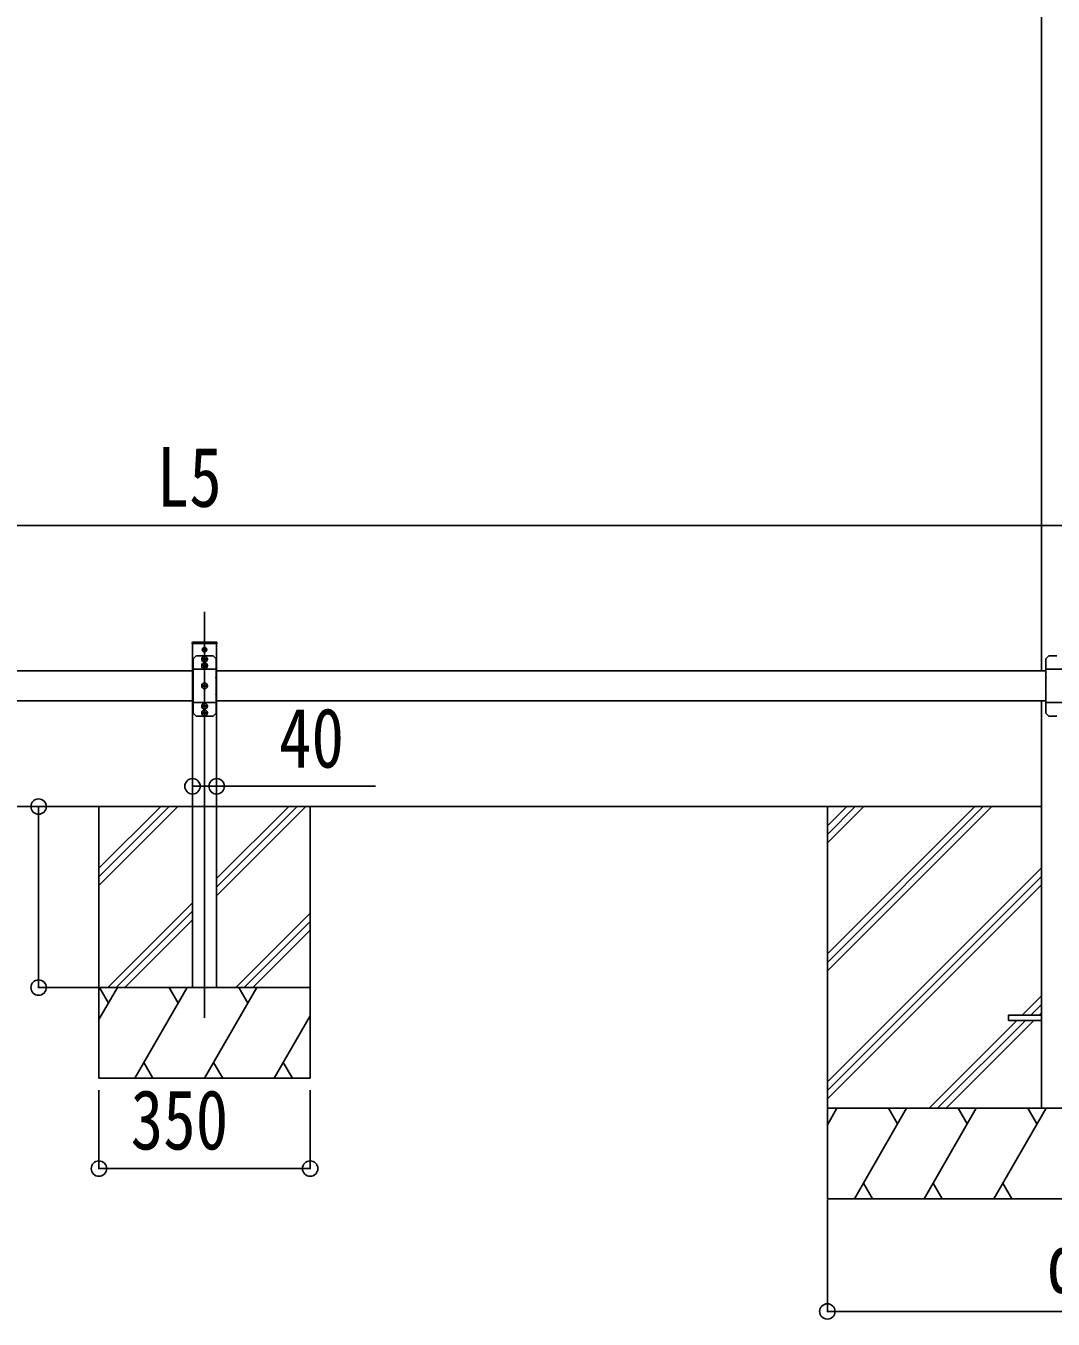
# Model space of a CAD drawing. Units: millimetres, scale not verified. Extents: x -12615 to 12615, y -8910 to 8910.
# Drawn here: x -3068 to -1366, y -5937 to -3794 of the extents above; entities that cross this region are included whole.
import ezdxf
from ezdxf.enums import TextEntityAlignment as Align

# ---------------------------------------------------------------- set-up
doc = ezdxf.new("R2010")
doc.units = ezdxf.units.MM
doc.header["$LTSCALE"] = 40
for name, color, linetype in [('0-3_YKK_12', 2, 'Continuous'), ('0-4_YKK_13', 4, 'Continuous'), ('0-5_YKK_A1', 4, 'Continuous'), ('0-6_YKK_D', 6, 'Continuous')]:
    doc.layers.add(name, color=color, linetype=linetype)
doc.styles.add('ＭＳ ゴシック', font='')
doc.styles.get('ＭＳ ゴシック').set_extended_font_data('MS Gothic')

msp = doc.modelspace()

# ---------------------------------------------------------------- linework, layer by layer
at = {"layer": '0-3_YKK_12'}
for p, q in [((-2771.7, -5437.82), (-2771.7, -4765.32)), ((-2765.97, -4843.32), (-2777.44, -4843.32)), ((-2775.85, -4827.82), (-2767.55, -4827.82)), ((-2771.7, -4831.97), (-2771.7, -4823.67)), ((-2771.7, -4849.05), (-2771.7, -4837.58)), ((-2765.97, -4854.32), (-2777.44, -4854.32)), ((-2771.7, -4860.05), (-2771.7, -4848.58)), ((-2771.7, -4893.55), (-2771.7, -4882.08)), ((-2765.97, -4887.82), (-2777.44, -4887.82)), ((-2765.97, -4921.32), (-2777.44, -4921.32)), ((-2771.7, -4927.05), (-2771.7, -4915.58)), ((-2771.7, -4938.05), (-2771.7, -4926.58)), ((-2765.97, -4932.32), (-2777.44, -4932.32))]:
    msp.add_line(p, q, dxfattribs=at)
at = {"layer": '0-4_YKK_13'}
for p, q in [((-2792.2, -4817.82), (-2792.11, -4816.26)), ((-2791.2, -4817.82), (-2792.2, -4817.82)), ((-2791.2, -4817.82), (-2752.2, -4817.82)), ((-2791.11, -4815.32), (-2752.3, -4815.32)), ((-2785.7, -4837.82), (-2790.7, -4842.82)), ((-2790.7, -4842.82), (-2790.7, -4873.1)), ((-2772.42, -4837.82), (-2785.7, -4837.82)), ((-2774.07, -4842.72), (-2773.04, -4842.71)), ((-2773.75, -4827.47), (-2773.75, -4828.17)), ((-2773.75, -4827.47), (-2772.55, -4827.47)), ((-2773.75, -4828.17), (-2772.55, -4828.17)), ((-2773.04, -4842.71), (-2772.43, -4842.59)), ((-2772.31, -4841.98), (-2772.43, -4842.59)), ((-2772.29, -4840.94), (-2772.31, -4841.98)), ((-2772.05, -4825.77), (-2771.35, -4825.77)), ((-2772.05, -4825.77), (-2772.05, -4826.97)), ((-2772.05, -4828.67), (-2772.05, -4829.87)), ((-2772.05, -4829.87), (-2771.35, -4829.87)), ((-2771.35, -4825.77), (-2771.35, -4826.97)), ((-2771.35, -4828.67), (-2771.35, -4829.87)), ((-2771.11, -4840.94), (-2771.09, -4841.98)), ((-2771.09, -4841.98), (-2770.97, -4842.59)), ((-2757.7, -4837.82), (-2770.99, -4837.82)), ((-2770.36, -4842.71), (-2770.97, -4842.59)), ((-2770.85, -4827.47), (-2769.65, -4827.47)), ((-2770.85, -4828.17), (-2769.65, -4828.17)), ((-2769.32, -4842.72), (-2770.36, -4842.71)), ((-2769.65, -4827.47), (-2769.65, -4828.17)), ((-2757.7, -4837.82), (-2752.7, -4842.82)), ((-2752.7, -4842.82), (-2752.7, -4873.1)), ((-1372.7, -4837.82), (-1377.7, -4842.82)), ((-1377.7, -4842.82), (-1377.7, -4873.1)), ((-1359.42, -4837.82), (-1372.7, -4837.82)), ((-2752.7, -4860.22), (-2790.7, -4860.22)), ((-2774.08, -4843.91), (-2773.04, -4843.93)), ((-2774.08, -4854.91), (-2773.04, -4854.93)), ((-2774.07, -4853.72), (-2773.04, -4853.71)), ((-2773.04, -4843.93), (-2772.43, -4844.05)), ((-2773.04, -4853.71), (-2772.43, -4853.59)), ((-2773.04, -4854.93), (-2772.43, -4855.05)), ((-2772.31, -4844.66), (-2772.43, -4844.05)), ((-2772.31, -4852.98), (-2772.43, -4853.59)), ((-2772.31, -4855.66), (-2772.43, -4855.05)), ((-2772.29, -4845.69), (-2772.31, -4844.66)), ((-2772.29, -4851.94), (-2772.31, -4852.98)), ((-2772.29, -4856.69), (-2772.31, -4855.66)), ((-2771.11, -4845.69), (-2771.09, -4844.66)), ((-2771.11, -4851.94), (-2771.09, -4852.98)), ((-2771.11, -4856.69), (-2771.09, -4855.66)), ((-2771.09, -4844.66), (-2770.97, -4844.05)), ((-2771.09, -4852.98), (-2770.97, -4853.59)), ((-2771.09, -4855.66), (-2770.97, -4855.05)), ((-2770.36, -4843.93), (-2770.97, -4844.05)), ((-2770.36, -4853.71), (-2770.97, -4853.59)), ((-2770.36, -4854.93), (-2770.97, -4855.05)), ((-2769.32, -4843.91), (-2770.36, -4843.93)), ((-2769.32, -4853.72), (-2770.36, -4853.71)), ((-2769.32, -4854.91), (-2770.36, -4854.93)), ((-1339.7, -4860.22), (-1377.7, -4860.22)), ((-2790.7, -4874.53), (-2790.7, -4901.1)), ((-2772.31, -4886.48), (-2772.43, -4887.09)), ((-2772.29, -4885.44), (-2772.31, -4886.48)), ((-2771.11, -4885.44), (-2771.09, -4886.48)), ((-2771.09, -4886.48), (-2770.97, -4887.09)), ((-2752.7, -4874.53), (-2752.7, -4901.1)), ((-1377.7, -4874.53), (-1377.7, -4901.1)), ((-2790.7, -4902.53), (-2790.7, -4932.82)), ((-2774.08, -4888.41), (-2773.04, -4888.43)), ((-2774.07, -4887.22), (-2773.04, -4887.21)), ((-2773.04, -4887.21), (-2772.43, -4887.09)), ((-2773.04, -4888.43), (-2772.43, -4888.55)), ((-2772.31, -4889.16), (-2772.43, -4888.55)), ((-2772.29, -4890.19), (-2772.31, -4889.16)), ((-2771.11, -4890.19), (-2771.09, -4889.16)), ((-2771.09, -4889.16), (-2770.97, -4888.55)), ((-2770.36, -4887.21), (-2770.97, -4887.09)), ((-2770.36, -4888.43), (-2770.97, -4888.55)), ((-2769.32, -4887.22), (-2770.36, -4887.21)), ((-2769.32, -4888.41), (-2770.36, -4888.43)), ((-2752.7, -4902.53), (-2752.7, -4932.82)), ((-1377.7, -4902.53), (-1377.7, -4932.82)), ((-2752.7, -4915.42), (-2790.7, -4915.42)), ((-2774.08, -4921.91), (-2773.04, -4921.93)), ((-2774.07, -4920.72), (-2773.04, -4920.71)), ((-2773.04, -4920.71), (-2772.43, -4920.59)), ((-2773.04, -4921.93), (-2772.43, -4922.05)), ((-2772.31, -4919.98), (-2772.43, -4920.59)), ((-2772.31, -4922.66), (-2772.43, -4922.05)), ((-2772.29, -4918.94), (-2772.31, -4919.98)), ((-2772.29, -4923.69), (-2772.31, -4922.66)), ((-2771.11, -4918.94), (-2771.09, -4919.98)), ((-2771.11, -4923.69), (-2771.09, -4922.66)), ((-2771.09, -4919.98), (-2770.97, -4920.59)), ((-2771.09, -4922.66), (-2770.97, -4922.05)), ((-2770.36, -4920.71), (-2770.97, -4920.59)), ((-2770.36, -4921.93), (-2770.97, -4922.05)), ((-2769.32, -4920.72), (-2770.36, -4920.71)), ((-2769.32, -4921.91), (-2770.36, -4921.93)), ((-1339.7, -4915.42), (-1377.7, -4915.42)), ((-2785.7, -4937.82), (-2790.7, -4932.82)), ((-2785.7, -4937.82), (-2772.42, -4937.82)), ((-2774.08, -4932.91), (-2773.04, -4932.93)), ((-2774.07, -4931.72), (-2773.04, -4931.71)), ((-2773.04, -4931.71), (-2772.43, -4931.59)), ((-2773.04, -4932.93), (-2772.43, -4933.05)), ((-2772.31, -4930.98), (-2772.43, -4931.59)), ((-2772.31, -4933.66), (-2772.43, -4933.05)), ((-2772.29, -4929.94), (-2772.31, -4930.98)), ((-2772.29, -4934.69), (-2772.31, -4933.66)), ((-2771.11, -4929.94), (-2771.09, -4930.98)), ((-2771.11, -4934.69), (-2771.09, -4933.66)), ((-2771.09, -4930.98), (-2770.97, -4931.59)), ((-2771.09, -4933.66), (-2770.97, -4933.05)), ((-2770.99, -4937.82), (-2757.7, -4937.82)), ((-2770.36, -4931.71), (-2770.97, -4931.59)), ((-2770.36, -4932.93), (-2770.97, -4933.05)), ((-2769.32, -4931.72), (-2770.36, -4931.71)), ((-2769.32, -4932.91), (-2770.36, -4932.93)), ((-2757.7, -4937.82), (-2752.7, -4932.82)), ((-1372.7, -4937.82), (-1377.7, -4932.82)), ((-1372.7, -4937.82), (-1359.42, -4937.82)), ((-1439.7, -5433.32), (-1439.7, -5442.32)), ((-1439.7, -5433.32), (-1384.9, -5433.32)), ((-1439.7, -5442.32), (-1384.9, -5442.32))]:
    msp.add_line(p, q, dxfattribs=at)
msp.add_lwpolyline([(-2751.3, -4816.26), (-2751.2, -4817.82), (-2752.2, -4817.82)], dxfattribs=at)
for centre, radius in [((-2771.7, -4843.32), 4.74), ((-2771.7, -4827.82), 3.75), ((-2771.7, -4854.32), 4.74), ((-2771.7, -4887.82), 4.74), ((-2771.7, -4921.32), 4.74), ((-2771.7, -4932.32), 4.74)]:
    msp.add_circle(centre, radius, dxfattribs=at)
for centre, radius, start, end in [((-2791.11, -4816.32), 1, 90, 176.5), ((-2752.3, -4816.32), 1, 3.5, 90), ((-2771.7, -4843.32), 2.45, 165.9892, 194.0108), ((-2772.55, -4826.97), 0.5, 270, 0), ((-2772.55, -4828.67), 0.5, 0, 90), ((-2771.7, -4837.12), 1, 224.427, 315.573), ((-2771.7, -4843.32), 2.45, 75.9892, 104.0108), ((-2770.85, -4826.97), 0.5, 180, 270), ((-2770.85, -4828.67), 0.5, 90, 180), ((-2771.7, -4843.32), 2.45, 345.9892, 14.0108), ((-2771.7, -4854.32), 2.45, 165.9892, 194.0108), ((-2771.7, -4843.32), 2.45, 255.9892, 284.0108), ((-2771.7, -4854.32), 2.45, 75.9892, 104.0108), ((-2771.7, -4854.32), 2.45, 255.9892, 284.0108), ((-2771.7, -4854.32), 2.45, 345.9892, 14.0108), ((-2791.4, -4873.82), 1, 314.427, 45.573), ((-2771.7, -4887.82), 2.45, 75.9892, 104.0108), ((-2752, -4873.82), 1, 134.427, 225.573), ((-1378.4, -4873.82), 1, 314.427, 45.573), ((-2791.4, -4901.82), 1, 314.427, 45.573), ((-2771.7, -4887.82), 2.45, 165.9892, 194.0108), ((-2771.7, -4887.82), 2.45, 255.9892, 284.0108), ((-2771.7, -4887.82), 2.45, 345.9892, 14.0108), ((-2752, -4901.82), 1, 134.427, 225.573), ((-1378.4, -4901.82), 1, 314.427, 45.573), ((-2771.7, -4921.32), 2.45, 165.9892, 194.0108), ((-2771.7, -4921.32), 2.45, 75.9892, 104.0108), ((-2771.7, -4921.32), 2.45, 255.9892, 284.0108), ((-2771.7, -4921.32), 2.45, 345.9892, 14.0108), ((-2771.7, -4932.32), 2.45, 165.9892, 194.0108), ((-2771.7, -4937.12), 1, 224.427, 315.573), ((-2771.7, -4932.32), 2.45, 75.9892, 104.0108), ((-2771.7, -4932.32), 2.45, 255.9892, 284.0108), ((-2771.7, -4932.32), 2.45, 345.9892, 14.0108)]:
    msp.add_arc(centre, radius, start, end, dxfattribs=at)
at = {"layer": '0-5_YKK_A1'}
for p, q in [((-1384.9, -2958.82), (-1384.9, -4862.82)), ((-2791.7, -4817.82), (-2751.7, -4817.82)), ((-2791.7, -4817.82), (-2791.7, -5387.82)), ((-2751.7, -4843.15), (-2751.7, -4817.82)), ((-2751.7, -4817.82), (-2751.7, -5387.82)), ((-4165.7, -4862.82), (-2790.7, -4862.82)), ((-2752.7, -4862.82), (-1377.7, -4862.82)), ((-4165.7, -4912.82), (-2790.7, -4912.82)), ((-2752.7, -4912.82), (-1377.7, -4912.82)), ((-1384.9, -4912.82), (-1384.9, -5587.82)), ((-1384.9, -5087.82), (-4158.5, -5087.82)), ((-2946.7, -5087.82), (-2946.7, -5537.82)), ((-2946.7, -5190.16), (-2844.35, -5087.82)), ((-2946.7, -5204.31), (-2830.21, -5087.82)), ((-2946.7, -5218.45), (-2816.07, -5087.82)), ((-2751.7, -5235.58), (-2603.94, -5087.82)), ((-2751.7, -5221.44), (-2618.08, -5087.82)), ((-2751.7, -5207.3), (-2632.22, -5087.82)), ((-2596.7, -5537.82), (-2596.7, -5087.82)), ((-1739.9, -5087.82), (-1739.9, -5737.82)), ((-1739.9, -5331.99), (-1495.73, -5087.82)), ((-1739.9, -5346.13), (-1481.58, -5087.82)), ((-1739.9, -5360.28), (-1467.44, -5087.82)), ((-1739.9, -5148.15), (-1679.57, -5087.82)), ((-1739.9, -5134), (-1693.72, -5087.82)), ((-1739.9, -5119.86), (-1707.86, -5087.82)), ((-1739.9, -5544.12), (-1385.1, -5189.33)), ((-1739.9, -5558.27), (-1385.1, -5203.47)), ((-1739.9, -5572.41), (-1385.1, -5217.61)), ((-2932.22, -5387.82), (-2791.7, -5247.3)), ((-2918.08, -5387.82), (-2791.7, -5261.44)), ((-2720.09, -5387.82), (-2596.7, -5264.43)), ((-2903.94, -5387.82), (-2791.7, -5275.58)), ((-2705.95, -5387.82), (-2596.7, -5278.57)), ((-2691.81, -5387.82), (-2596.7, -5292.71)), ((-2946.7, -5440.93), (-2916.04, -5387.82)), ((-2946.7, -5387.82), (-2596.7, -5387.82)), ((-2931.04, -5413.8), (-2946.04, -5387.82)), ((-2887.17, -5537.82), (-2800.57, -5387.82)), ((-2815.57, -5413.8), (-2830.57, -5387.82)), ((-2791.7, -5387.82), (-2751.7, -5387.82)), ((-2771.7, -5537.82), (-2685.1, -5387.82)), ((-2700.1, -5413.8), (-2715.1, -5387.82)), ((-1416.96, -5433.32), (-1385.1, -5401.46)), ((-1402.82, -5433.32), (-1385.1, -5415.6)), ((-2656.23, -5537.82), (-2596.7, -5434.71)), ((-1571.46, -5587.82), (-1425.96, -5442.32)), ((-1557.32, -5587.82), (-1411.82, -5442.32)), ((-1543.18, -5587.82), (-1397.68, -5442.32)), ((-1388.68, -5433.32), (-1385.1, -5429.74)), ((-1388.68, -5433.32), (-1385.1, -5429.74)), ((-2872.17, -5511.84), (-2857.17, -5537.82)), ((-2756.7, -5511.84), (-2741.7, -5537.82)), ((-2641.23, -5511.84), (-2626.23, -5537.82)), ((-2946.7, -5537.82), (-2596.7, -5537.82)), ((-939.9, -5587.82), (-1739.9, -5587.82)), ((-1739.9, -5615.32), (-1724.03, -5587.82)), ((-1695.16, -5737.82), (-1608.56, -5587.82)), ((-1623.56, -5613.8), (-1638.56, -5587.81)), ((-1579.69, -5737.81), (-1493.09, -5587.82)), ((-1508.09, -5613.8), (-1523.09, -5587.82)), ((-1464.22, -5737.82), (-1377.62, -5587.82)), ((-1392.62, -5613.8), (-1407.62, -5587.82)), ((-1680.16, -5711.84), (-1665.16, -5737.82)), ((-1564.69, -5711.84), (-1549.69, -5737.81)), ((-1449.22, -5711.83), (-1434.22, -5737.82)), ((-1739.9, -5737.82), (-939.9, -5737.82))]:
    msp.add_line(p, q, dxfattribs=at)
at = {"layer": '0-6_YKK_D'}
for p, q in [((-4203.7, -4622.07), (-1339.7, -4622.07)), ((-2946.7, -5087.82), (-3047.7, -5087.82)), ((-3046.7, -5387.82), (-3046.7, -5087.82)), ((-2946.7, -5387.82), (-3047.7, -5387.82)), ((-2946.7, -5557.82), (-2946.7, -5688.82)), ((-2596.7, -5557.82), (-2596.7, -5688.82)), ((-2946.7, -5687.82), (-2596.7, -5687.82)), ((-1739.9, -5738.82), (-1739.9, -5925.53)), ((-1739.9, -5924.53), (-939.9, -5924.53))]:
    msp.add_line(p, q, dxfattribs=at)
msp.add_lwpolyline([(-2791.7, -5054.26), (-2751.7, -5054.26), (-2488.7, -5054.26)], dxfattribs=at)
for centre in [(-2791.7, -5054.26), (-2751.7, -5054.26), (-3046.7, -5087.82), (-3046.7, -5387.82), (-2946.7, -5687.82), (-2596.7, -5687.82), (-1739.9, -5924.53)]:
    msp.add_circle(centre, 12.75, dxfattribs=at)

# ---------------------------------------------------------------- texts
at = {"layer": '0-6_YKK_D', "style": 'ＭＳ ゴシック', "width": 0.8}
for s, p in [('L5', (-2850.9, -4620.77)), ('40', (-2648.4, -5052.96)), ('350', (-2894.1, -5685.82)), ('d', (-1375.9, -5923.23))]:
    msp.add_text(s, height=98.97, dxfattribs=at).set_placement(p, align=Align.BOTTOM_LEFT)

doc.saveas('drawing.dxf')
